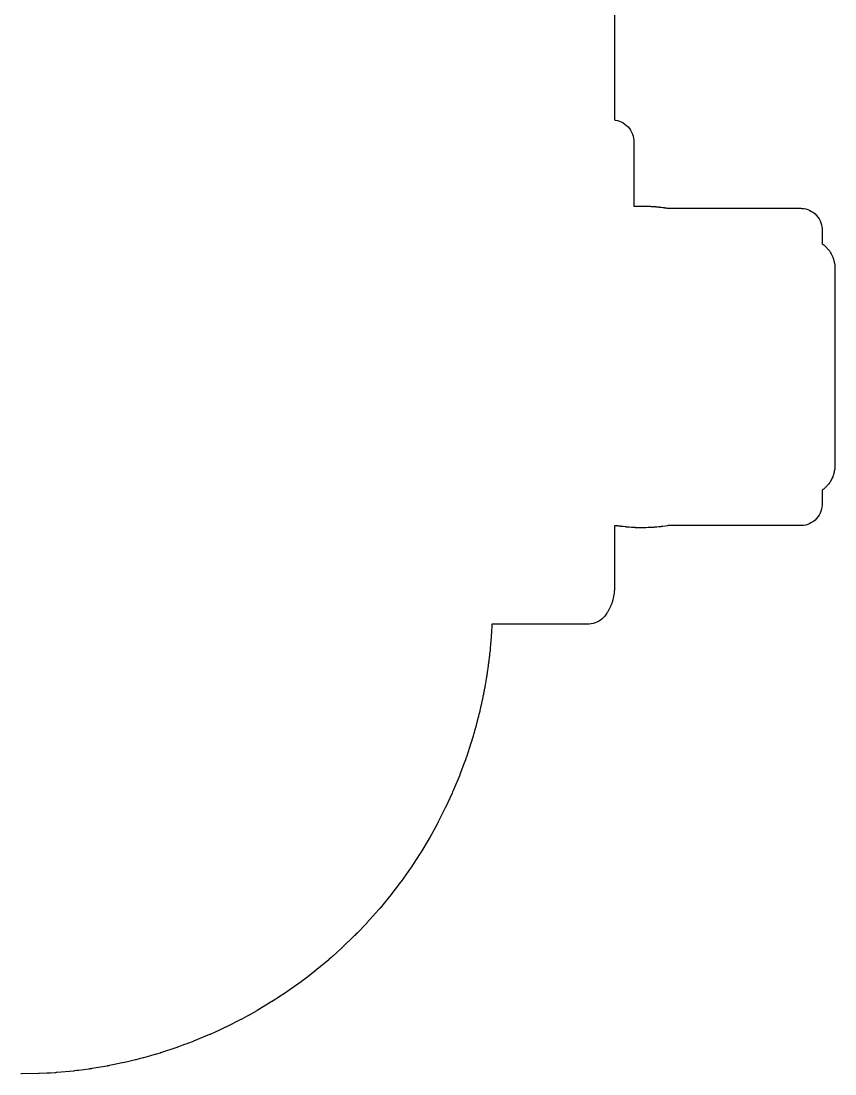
# Model space of a CAD drawing. Header units: metres. Extents: x -38 to 38, y -22 to 76.3.
# Drawn here: x -0.01 to 38.01, y -22.01 to 27.15 of the extents above; entities that cross this region are included whole.
import ezdxf

# ---------------------------------------------------------------- set-up
doc = ezdxf.new("R2010")
doc.units = ezdxf.units.M

msp = doc.modelspace()

# ---------------------------------------------------------------- linework, layer by layer
at = {"layer": 'CHANNEL'}
for p, q in [((27.71, 33.251), (27.71, 22.534)), ((27.71, 22.534), (27.748, 22.53)), ((27.748, 22.53), (27.846, 22.511)), ((27.846, 22.511), (27.941, 22.482)), ((27.941, 22.482), (28.032, 22.444)), ((28.032, 22.444), (28.12, 22.397)), ((28.12, 22.397), (28.202, 22.342)), ((28.202, 22.342), (28.279, 22.279)), ((28.279, 22.279), (28.349, 22.209)), ((28.349, 22.209), (28.412, 22.132)), ((28.412, 22.132), (28.467, 22.05)), ((28.467, 22.05), (28.514, 21.962)), ((28.514, 21.962), (28.552, 21.87)), ((28.552, 21.87), (28.581, 21.775)), ((28.581, 21.775), (28.6, 21.678)), ((28.6, 21.678), (28.609, 21.591)), ((28.609, 21.591), (28.61, 21.541)), ((28.61, 21.541), (28.61, 18.5)), ((28.61, 18.5), (28.618, 18.5)), ((28.618, 18.5), (28.709, 18.503)), ((28.709, 18.503), (28.8, 18.507)), ((28.8, 18.507), (28.82, 18.508)), ((28.82, 18.508), (28.837, 18.508)), ((28.837, 18.508), (28.854, 18.509)), ((28.854, 18.509), (28.871, 18.509)), ((28.871, 18.509), (28.888, 18.509)), ((28.888, 18.509), (28.906, 18.509)), ((28.906, 18.509), (28.923, 18.51)), ((28.923, 18.51), (28.94, 18.51)), ((28.94, 18.51), (28.957, 18.51)), ((28.957, 18.51), (28.974, 18.51)), ((28.974, 18.51), (28.991, 18.51)), ((28.991, 18.51), (29.012, 18.51)), ((29.012, 18.51), (29.102, 18.508)), ((29.102, 18.508), (29.193, 18.507)), ((29.193, 18.507), (29.213, 18.507)), ((29.213, 18.507), (29.23, 18.506)), ((29.23, 18.506), (29.248, 18.506)), ((29.248, 18.506), (29.265, 18.505)), ((29.265, 18.505), (29.282, 18.505)), ((29.282, 18.505), (29.299, 18.504)), ((29.299, 18.504), (29.316, 18.503)), ((29.316, 18.503), (29.333, 18.502)), ((29.333, 18.502), (29.35, 18.502)), ((29.35, 18.502), (29.368, 18.501)), ((29.368, 18.501), (29.385, 18.5)), ((29.385, 18.5), (29.405, 18.499)), ((29.405, 18.499), (29.495, 18.492)), ((29.495, 18.492), (29.586, 18.487)), ((29.586, 18.487), (29.606, 18.486)), ((29.606, 18.486), (29.623, 18.484)), ((29.623, 18.484), (29.64, 18.483)), ((29.64, 18.483), (29.657, 18.481)), ((29.657, 18.481), (29.675, 18.48)), ((29.675, 18.48), (29.692, 18.478)), ((29.692, 18.478), (29.709, 18.477)), ((29.709, 18.477), (29.726, 18.475)), ((29.726, 18.475), (29.743, 18.473)), ((29.743, 18.473), (29.76, 18.471)), ((29.76, 18.471), (29.777, 18.47)), ((29.777, 18.47), (29.797, 18.467)), ((29.797, 18.467), (29.887, 18.456)), ((29.887, 18.456), (29.977, 18.446)), ((29.977, 18.446), (29.997, 18.444)), ((29.997, 18.444), (30.014, 18.441)), ((30.014, 18.441), (30.031, 18.439)), ((30.031, 18.439), (30.048, 18.436)), ((30.048, 18.436), (30.065, 18.434)), ((30.065, 18.434), (30.082, 18.431)), ((30.082, 18.431), (30.099, 18.429)), ((30.099, 18.429), (30.116, 18.426)), ((30.116, 18.426), (30.133, 18.424)), ((30.133, 18.424), (30.15, 18.421)), ((30.15, 18.421), (30.167, 18.419)), ((30.167, 18.419), (30.187, 18.415)), ((30.187, 18.415), (30.213, 18.411)), ((30.213, 18.411), (33.901, 18.41)), ((33.901, 18.41), (36.413, 18.406)), ((36.413, 18.406), (36.463, 18.405)), ((36.463, 18.405), (36.55, 18.396)), ((36.55, 18.396), (36.647, 18.377)), ((36.647, 18.377), (36.742, 18.348)), ((36.742, 18.348), (36.833, 18.31)), ((36.833, 18.31), (36.921, 18.263)), ((36.921, 18.263), (37.003, 18.208)), ((37.003, 18.208), (37.08, 18.145)), ((37.08, 18.145), (37.15, 18.075)), ((37.15, 18.075), (37.213, 17.998)), ((37.213, 17.998), (37.268, 17.915)), ((37.268, 17.915), (37.314, 17.828)), ((37.314, 17.828), (37.352, 17.736)), ((37.352, 17.736), (37.381, 17.642)), ((37.381, 17.642), (37.4, 17.544)), ((37.4, 17.544), (37.409, 17.457)), ((37.409, 17.457), (37.41, 17.408)), ((37.41, 17.408), (37.41, 16.754)), ((37.41, 16.754), (37.418, 16.748)), ((37.418, 16.748), (37.456, 16.72)), ((37.456, 16.72), (37.479, 16.703)), ((37.479, 16.703), (37.501, 16.684)), ((37.501, 16.684), (37.538, 16.653)), ((37.538, 16.653), (37.559, 16.634)), ((37.559, 16.634), (37.58, 16.614)), ((37.58, 16.614), (37.614, 16.58)), ((37.614, 16.58), (37.634, 16.559)), ((37.634, 16.559), (37.653, 16.538)), ((37.653, 16.538), (37.684, 16.501)), ((37.684, 16.501), (37.702, 16.479)), ((37.702, 16.479), (37.72, 16.456)), ((37.72, 16.456), (37.748, 16.418)), ((37.748, 16.418), (37.765, 16.394)), ((37.765, 16.394), (37.781, 16.37)), ((37.781, 16.37), (37.808, 16.328)), ((37.808, 16.328), (37.832, 16.287)), ((37.832, 16.287), (37.869, 16.213)), ((37.869, 16.213), (37.904, 16.125)), ((37.904, 16.125), (37.905, 16.12)), ((37.905, 16.12), (37.912, 16.103)), ((37.912, 16.103), (37.922, 16.076)), ((37.922, 16.076), (37.938, 16.031)), ((37.938, 16.031), (37.947, 16.003)), ((37.947, 16.003), (37.955, 15.975)), ((37.955, 15.975), (37.968, 15.929)), ((37.968, 15.929), (37.975, 15.901)), ((37.975, 15.901), (37.981, 15.873)), ((37.981, 15.873), (37.99, 15.824)), ((37.99, 15.824), (37.998, 15.777)), ((37.998, 15.777), (38.004, 15.705)), ((38.004, 15.705), (38.005, 15.661)), ((38.005, 15.661), (38.008, 15.635)), ((38.008, 15.635), (38.009, 15.592)), ((38.009, 15.592), (38.009, 15.032)), ((38.009, 15.032), (38.009, 15.021)), ((38.009, 15.021), (38.01, 15.007)), ((38.01, 15.007), (38.01, 14.99)), ((38.01, 14.99), (38.01, 7.011)), ((38.01, 6.996), (38.009, 6.979)), ((38.009, 6.979), (38.009, 6.97)), ((38.009, 6.97), (38.009, 6.408)), ((38.01, 7.011), (38.01, 6.996)), ((38.009, 6.408), (38.008, 6.365)), ((37.922, 5.924), (37.912, 5.897)), ((37.938, 5.969), (37.922, 5.924)), ((37.947, 5.997), (37.938, 5.969)), ((37.955, 6.025), (37.947, 5.997)), ((37.968, 6.071), (37.955, 6.025)), ((37.975, 6.099), (37.968, 6.071)), ((37.981, 6.127), (37.975, 6.099)), ((37.99, 6.176), (37.981, 6.127)), ((37.998, 6.223), (37.99, 6.176)), ((38.004, 6.295), (37.998, 6.223)), ((38.005, 6.338), (38.004, 6.295)), ((38.008, 6.365), (38.005, 6.339)), ((38.005, 6.339), (38.005, 6.338)), ((37.614, 5.42), (37.58, 5.386)), ((37.634, 5.441), (37.614, 5.42)), ((37.653, 5.462), (37.634, 5.441)), ((37.684, 5.499), (37.653, 5.462)), ((37.702, 5.521), (37.684, 5.499)), ((37.72, 5.544), (37.702, 5.521)), ((37.748, 5.582), (37.72, 5.544)), ((37.765, 5.606), (37.748, 5.582)), ((37.781, 5.63), (37.765, 5.606)), ((37.808, 5.672), (37.781, 5.63)), ((37.832, 5.713), (37.808, 5.672)), ((37.869, 5.787), (37.832, 5.713)), ((37.904, 5.875), (37.869, 5.787)), ((37.905, 5.88), (37.904, 5.875)), ((37.912, 5.897), (37.905, 5.88)), ((37.418, 5.252), (37.41, 5.246)), ((37.41, 5.246), (37.41, 4.588)), ((37.456, 5.28), (37.418, 5.252)), ((37.479, 5.297), (37.456, 5.28)), ((37.501, 5.316), (37.479, 5.297)), ((37.538, 5.347), (37.501, 5.316)), ((37.559, 5.366), (37.538, 5.347)), ((37.58, 5.386), (37.559, 5.366)), ((37.4, 4.452), (37.381, 4.354)), ((37.409, 4.539), (37.4, 4.452)), ((37.41, 4.588), (37.409, 4.539)), ((37.212, 3.998), (37.149, 3.921)), ((37.267, 4.08), (37.212, 3.998)), ((37.314, 4.168), (37.267, 4.08)), ((37.352, 4.259), (37.314, 4.168)), ((37.381, 4.354), (37.352, 4.259)), ((27.789, 3.589), (27.71, 3.589)), ((27.71, 3.589), (27.71, 0.696)), ((27.83, 3.582), (27.789, 3.589)), ((27.85, 3.579), (27.83, 3.582)), ((27.867, 3.576), (27.85, 3.579)), ((27.884, 3.573), (27.867, 3.576)), ((27.901, 3.571), (27.884, 3.573)), ((27.918, 3.568), (27.901, 3.571)), ((27.935, 3.566), (27.918, 3.568)), ((27.952, 3.563), (27.935, 3.566)), ((27.969, 3.561), (27.952, 3.563)), ((27.986, 3.559), (27.969, 3.561)), ((28.006, 3.556), (27.986, 3.559)), ((28.113, 3.544), (28.006, 3.556)), ((28.22, 3.531), (28.113, 3.544)), ((28.24, 3.528), (28.22, 3.531)), ((28.257, 3.527), (28.24, 3.528)), ((28.274, 3.525), (28.257, 3.527)), ((28.291, 3.524), (28.274, 3.525)), ((28.308, 3.522), (28.291, 3.524)), ((28.325, 3.52), (28.308, 3.522)), ((28.343, 3.519), (28.325, 3.52)), ((28.36, 3.517), (28.343, 3.519)), ((28.377, 3.516), (28.36, 3.517)), ((28.397, 3.514), (28.377, 3.516)), ((28.505, 3.508), (28.397, 3.514)), ((28.612, 3.5), (28.505, 3.508)), ((28.632, 3.499), (28.612, 3.5)), ((28.65, 3.498), (28.632, 3.499)), ((28.667, 3.497), (28.65, 3.498)), ((28.684, 3.497), (28.667, 3.497)), ((28.701, 3.496), (28.684, 3.497)), ((28.718, 3.495), (28.701, 3.496)), ((28.735, 3.495), (28.718, 3.495)), ((28.752, 3.494), (28.735, 3.495)), ((28.77, 3.493), (28.752, 3.494)), ((28.79, 3.493), (28.77, 3.493)), ((28.898, 3.493), (28.79, 3.493)), ((29.005, 3.49), (28.898, 3.493)), ((29.026, 3.49), (29.005, 3.49)), ((29.043, 3.49), (29.026, 3.49)), ((29.06, 3.49), (29.043, 3.49)), ((29.077, 3.491), (29.06, 3.49)), ((29.094, 3.491), (29.077, 3.491)), ((29.112, 3.491), (29.094, 3.491)), ((29.129, 3.491), (29.112, 3.491)), ((29.146, 3.492), (29.129, 3.491)), ((29.163, 3.492), (29.146, 3.492)), ((29.183, 3.492), (29.163, 3.492)), ((29.291, 3.498), (29.183, 3.492)), ((29.399, 3.501), (29.291, 3.498)), ((29.419, 3.502), (29.399, 3.501)), ((29.436, 3.503), (29.419, 3.502)), ((29.453, 3.504), (29.436, 3.503)), ((29.47, 3.505), (29.453, 3.504)), ((29.488, 3.506), (29.47, 3.505)), ((29.505, 3.507), (29.488, 3.506)), ((29.522, 3.508), (29.505, 3.507)), ((29.539, 3.509), (29.522, 3.508)), ((29.556, 3.511), (29.539, 3.509)), ((29.576, 3.512), (29.556, 3.511)), ((29.684, 3.523), (29.576, 3.512)), ((29.791, 3.532), (29.684, 3.523)), ((29.811, 3.534), (29.791, 3.532)), ((29.828, 3.536), (29.811, 3.534)), ((29.845, 3.538), (29.828, 3.536)), ((29.862, 3.54), (29.845, 3.538)), ((29.879, 3.542), (29.862, 3.54)), ((29.896, 3.544), (29.879, 3.542)), ((29.913, 3.546), (29.896, 3.544)), ((29.93, 3.548), (29.913, 3.546)), ((29.948, 3.55), (29.93, 3.548)), ((29.968, 3.553), (29.948, 3.55)), ((30.075, 3.569), (29.968, 3.553)), ((30.181, 3.584), (30.075, 3.569)), ((30.201, 3.587), (30.181, 3.584)), ((30.218, 3.59), (30.201, 3.587)), ((30.221, 3.59), (30.218, 3.59)), ((36.412, 3.59), (30.221, 3.59)), ((36.461, 3.591), (36.412, 3.59)), ((36.548, 3.6), (36.461, 3.591)), ((36.646, 3.619), (36.548, 3.6)), ((36.741, 3.648), (36.646, 3.619)), ((36.832, 3.686), (36.741, 3.648)), ((36.92, 3.733), (36.832, 3.686)), ((37.002, 3.788), (36.92, 3.733)), ((37.079, 3.851), (37.002, 3.788)), ((37.149, 3.921), (37.079, 3.851)), ((27.701, 0.501), (27.697, 0.472)), ((27.704, 0.536), (27.701, 0.501)), ((27.706, 0.571), (27.704, 0.536)), ((27.71, 0.67), (27.706, 0.571)), ((27.71, 0.696), (27.71, 0.684)), ((27.71, 0.684), (27.71, 0.67)), ((27.603, 0.023), (27.593, -0.009)), ((27.613, 0.055), (27.603, 0.023)), ((27.624, 0.087), (27.613, 0.055)), ((27.632, 0.12), (27.624, 0.087)), ((27.657, 0.218), (27.632, 0.12)), ((27.663, 0.244), (27.657, 0.218)), ((27.668, 0.271), (27.663, 0.244)), ((27.685, 0.371), (27.668, 0.271)), ((27.691, 0.406), (27.685, 0.371)), ((27.694, 0.441), (27.691, 0.406)), ((27.697, 0.472), (27.694, 0.441)), ((27.376, -0.468), (27.353, -0.503)), ((27.398, -0.432), (27.376, -0.468)), ((27.418, -0.396), (27.398, -0.432)), ((27.438, -0.362), (27.418, -0.396)), ((27.453, -0.335), (27.438, -0.362)), ((27.467, -0.307), (27.453, -0.335)), ((27.511, -0.216), (27.467, -0.307)), ((27.522, -0.192), (27.511, -0.216)), ((27.533, -0.167), (27.522, -0.192)), ((27.57, -0.072), (27.533, -0.167)), ((27.582, -0.041), (27.57, -0.072)), ((27.593, -0.009), (27.582, -0.041)), ((26.711, -0.982), (26.616, -1.001)), ((26.804, -0.955), (26.711, -0.982)), ((26.894, -0.919), (26.804, -0.955)), ((26.979, -0.875), (26.894, -0.919)), ((27.06, -0.822), (26.979, -0.875)), ((27.136, -0.762), (27.06, -0.822)), ((27.206, -0.695), (27.136, -0.762)), ((27.261, -0.631), (27.206, -0.695)), ((27.29, -0.592), (27.261, -0.631)), ((27.353, -0.503), (27.29, -0.592)), ((21.961, -1.466), (21.959, -1.494)), ((21.967, -1.365), (21.961, -1.466)), ((21.97, -1.327), (21.967, -1.365)), ((21.971, -1.314), (21.97, -1.327)), ((21.98, -1.153), (21.971, -1.302)), ((21.971, -1.302), (21.971, -1.314)), ((21.981, -1.138), (21.98, -1.153)), ((21.983, -1.086), (21.981, -1.122)), ((21.981, -1.122), (21.981, -1.138)), ((21.987, -1.01), (21.983, -1.086)), ((26.483, -1.01), (21.987, -1.01)), ((26.532, -1.009), (26.483, -1.01)), ((26.616, -1.001), (26.532, -1.009)), ((21.923, -1.954), (21.921, -1.979)), ((21.924, -1.947), (21.923, -1.954)), ((21.928, -1.898), (21.924, -1.947)), ((21.931, -1.867), (21.928, -1.898)), ((21.935, -1.815), (21.931, -1.867)), ((21.939, -1.768), (21.935, -1.815)), ((21.941, -1.737), (21.939, -1.768)), ((21.942, -1.728), (21.941, -1.737)), ((21.945, -1.691), (21.942, -1.728)), ((21.947, -1.664), (21.945, -1.691)), ((21.948, -1.647), (21.947, -1.664)), ((21.949, -1.635), (21.948, -1.647)), ((21.954, -1.567), (21.949, -1.635)), ((21.957, -1.526), (21.954, -1.567)), ((21.958, -1.514), (21.957, -1.526)), ((21.959, -1.494), (21.958, -1.514)), ((21.873, -2.454), (21.867, -2.503)), ((21.875, -2.432), (21.873, -2.454)), ((21.878, -2.411), (21.875, -2.432)), ((21.879, -2.4), (21.878, -2.411)), ((21.88, -2.387), (21.879, -2.4)), ((21.882, -2.372), (21.88, -2.387)), ((21.884, -2.351), (21.882, -2.372)), ((21.899, -2.204), (21.884, -2.351)), ((21.901, -2.192), (21.899, -2.204)), ((21.903, -2.167), (21.901, -2.185)), ((21.901, -2.185), (21.901, -2.192)), ((21.913, -2.061), (21.903, -2.167)), ((21.919, -1.998), (21.913, -2.061)), ((21.92, -1.993), (21.919, -1.998)), ((21.921, -1.979), (21.92, -1.993)), ((21.811, -2.949), (21.807, -2.981)), ((21.814, -2.929), (21.811, -2.949)), ((21.818, -2.898), (21.814, -2.929)), ((21.826, -2.839), (21.818, -2.898)), ((21.828, -2.826), (21.826, -2.839)), ((21.829, -2.818), (21.828, -2.826)), ((21.83, -2.805), (21.829, -2.818)), ((21.832, -2.793), (21.83, -2.805)), ((21.837, -2.755), (21.832, -2.793)), ((21.844, -2.701), (21.837, -2.755)), ((21.847, -2.678), (21.844, -2.701)), ((21.849, -2.66), (21.847, -2.67)), ((21.847, -2.67), (21.847, -2.678)), ((21.852, -2.635), (21.849, -2.66)), ((21.854, -2.617), (21.852, -2.635)), ((21.856, -2.603), (21.854, -2.617)), ((21.857, -2.588), (21.856, -2.603)), ((21.861, -2.555), (21.857, -2.588)), ((21.867, -2.503), (21.861, -2.555)), ((21.741, -3.431), (21.738, -3.449)), ((21.742, -3.425), (21.741, -3.431)), ((21.743, -3.415), (21.742, -3.425)), ((21.751, -3.364), (21.743, -3.415)), ((21.76, -3.306), (21.751, -3.364)), ((21.762, -3.293), (21.76, -3.306)), ((21.764, -3.279), (21.762, -3.293)), ((21.767, -3.262), (21.764, -3.279)), ((21.77, -3.24), (21.767, -3.262)), ((21.773, -3.224), (21.77, -3.24)), ((21.775, -3.208), (21.773, -3.224)), ((21.777, -3.194), (21.775, -3.208)), ((21.779, -3.182), (21.777, -3.194)), ((21.781, -3.167), (21.779, -3.182)), ((21.784, -3.144), (21.781, -3.167)), ((21.794, -3.072), (21.784, -3.144)), ((21.8, -3.031), (21.794, -3.072)), ((21.802, -3.016), (21.8, -3.031)), ((21.805, -3), (21.802, -3.016)), ((21.806, -2.991), (21.805, -3)), ((21.807, -2.981), (21.806, -2.991)), ((21.657, -3.925), (21.65, -3.964)), ((21.661, -3.901), (21.657, -3.925)), ((21.667, -3.869), (21.661, -3.901)), ((21.671, -3.851), (21.667, -3.869)), ((21.673, -3.837), (21.671, -3.851)), ((21.676, -3.82), (21.673, -3.837)), ((21.687, -3.757), (21.676, -3.82)), ((21.697, -3.698), (21.687, -3.757)), ((21.699, -3.685), (21.697, -3.698)), ((21.701, -3.676), (21.699, -3.685)), ((21.703, -3.665), (21.701, -3.676)), ((21.705, -3.651), (21.703, -3.665)), ((21.708, -3.636), (21.705, -3.651)), ((21.71, -3.619), (21.708, -3.636)), ((21.721, -3.557), (21.71, -3.619)), ((21.732, -3.484), (21.721, -3.557)), ((21.736, -3.464), (21.732, -3.484)), ((21.738, -3.449), (21.736, -3.464)), ((21.561, -4.424), (21.545, -4.497)), ((21.564, -4.408), (21.561, -4.424)), ((21.567, -4.393), (21.564, -4.408)), ((21.568, -4.388), (21.567, -4.393)), ((21.569, -4.384), (21.568, -4.388)), ((21.57, -4.378), (21.569, -4.384)), ((21.588, -4.289), (21.57, -4.378)), ((21.597, -4.242), (21.588, -4.289)), ((21.601, -4.223), (21.597, -4.242)), ((21.605, -4.205), (21.601, -4.223)), ((21.609, -4.182), (21.605, -4.205)), ((21.613, -4.16), (21.609, -4.182)), ((21.62, -4.122), (21.613, -4.16)), ((21.633, -4.054), (21.62, -4.122)), ((21.634, -4.048), (21.633, -4.054)), ((21.636, -4.042), (21.634, -4.048)), ((21.637, -4.032), (21.636, -4.042)), ((21.641, -4.016), (21.637, -4.032)), ((21.65, -3.964), (21.641, -4.016)), ((21.454, -4.914), (21.451, -4.928)), ((21.457, -4.902), (21.454, -4.914)), ((21.458, -4.897), (21.457, -4.902)), ((21.459, -4.893), (21.458, -4.897)), ((21.46, -4.889), (21.459, -4.893)), ((21.47, -4.845), (21.46, -4.889)), ((21.479, -4.804), (21.47, -4.845)), ((21.483, -4.788), (21.479, -4.804)), ((21.487, -4.768), (21.483, -4.788)), ((21.491, -4.754), (21.487, -4.768)), ((21.494, -4.739), (21.491, -4.754)), ((21.508, -4.672), (21.494, -4.739)), ((21.523, -4.603), (21.508, -4.672)), ((21.524, -4.598), (21.523, -4.603)), ((21.527, -4.585), (21.524, -4.598)), ((21.531, -4.569), (21.527, -4.585)), ((21.545, -4.497), (21.531, -4.569)), ((21.347, -5.362), (21.333, -5.416)), ((21.352, -5.343), (21.347, -5.362)), ((21.353, -5.336), (21.352, -5.343)), ((21.367, -5.282), (21.353, -5.336)), ((21.381, -5.225), (21.367, -5.282)), ((21.384, -5.213), (21.381, -5.225)), ((21.387, -5.2), (21.384, -5.213)), ((21.39, -5.187), (21.387, -5.2)), ((21.393, -5.175), (21.39, -5.187)), ((21.401, -5.139), (21.393, -5.175)), ((21.416, -5.08), (21.401, -5.139)), ((21.419, -5.067), (21.416, -5.08)), ((21.422, -5.054), (21.419, -5.067)), ((21.429, -5.022), (21.422, -5.054)), ((21.436, -4.995), (21.429, -5.022)), ((21.442, -4.967), (21.436, -4.995)), ((21.451, -4.928), (21.442, -4.967)), ((21.211, -5.875), (21.205, -5.9)), ((21.218, -5.851), (21.211, -5.875)), ((21.221, -5.84), (21.218, -5.851)), ((21.224, -5.831), (21.221, -5.84)), ((21.229, -5.811), (21.224, -5.831)), ((21.234, -5.794), (21.229, -5.811)), ((21.238, -5.778), (21.234, -5.794)), ((21.241, -5.768), (21.238, -5.778)), ((21.245, -5.754), (21.241, -5.768)), ((21.249, -5.739), (21.245, -5.754)), ((21.253, -5.724), (21.249, -5.739)), ((21.255, -5.715), (21.253, -5.724)), ((21.258, -5.705), (21.255, -5.715)), ((21.264, -5.68), (21.258, -5.705)), ((21.272, -5.653), (21.264, -5.68)), ((21.274, -5.643), (21.272, -5.653)), ((21.278, -5.63), (21.274, -5.643)), ((21.283, -5.611), (21.278, -5.63)), ((21.285, -5.601), (21.283, -5.611)), ((21.288, -5.59), (21.285, -5.601)), ((21.301, -5.542), (21.288, -5.59)), ((21.305, -5.526), (21.301, -5.542)), ((21.311, -5.501), (21.305, -5.526)), ((21.315, -5.489), (21.311, -5.501)), ((21.317, -5.479), (21.315, -5.489)), ((21.32, -5.468), (21.317, -5.479)), ((21.333, -5.416), (21.32, -5.468)), ((21.063, -6.386), (21.058, -6.402)), ((21.066, -6.376), (21.063, -6.386)), ((21.07, -6.363), (21.066, -6.376)), ((21.073, -6.353), (21.07, -6.363)), ((21.074, -6.35), (21.073, -6.353)), ((21.075, -6.346), (21.074, -6.35)), ((21.078, -6.337), (21.075, -6.346)), ((21.082, -6.324), (21.078, -6.337)), ((21.087, -6.308), (21.082, -6.324)), ((21.09, -6.297), (21.087, -6.308)), ((21.094, -6.282), (21.09, -6.297)), ((21.101, -6.261), (21.094, -6.282)), ((21.104, -6.251), (21.101, -6.261)), ((21.105, -6.246), (21.104, -6.251)), ((21.109, -6.234), (21.105, -6.246)), ((21.114, -6.217), (21.109, -6.234)), ((21.118, -6.203), (21.114, -6.217)), ((21.121, -6.193), (21.118, -6.203)), ((21.125, -6.178), (21.121, -6.193)), ((21.129, -6.164), (21.125, -6.178)), ((21.138, -6.133), (21.129, -6.164)), ((21.144, -6.114), (21.138, -6.133)), ((21.147, -6.101), (21.144, -6.114)), ((21.151, -6.087), (21.147, -6.101)), ((21.156, -6.071), (21.151, -6.087)), ((21.162, -6.052), (21.156, -6.071)), ((21.171, -6.019), (21.162, -6.052)), ((21.173, -6.012), (21.171, -6.019)), ((21.176, -6.002), (21.173, -6.012)), ((21.181, -5.983), (21.176, -6.002)), ((21.186, -5.966), (21.181, -5.983)), ((21.19, -5.951), (21.186, -5.966)), ((21.195, -5.933), (21.19, -5.951)), ((21.197, -5.927), (21.195, -5.933)), ((21.201, -5.911), (21.197, -5.927)), ((21.205, -5.9), (21.201, -5.911)), ((21.008, -6.564), (20.793, -7.216)), ((21.011, -6.556), (21.008, -6.564)), ((21.013, -6.548), (21.011, -6.556)), ((21.015, -6.544), (21.013, -6.548)), ((21.017, -6.536), (21.015, -6.542)), ((21.015, -6.542), (21.015, -6.544)), ((21.02, -6.528), (21.017, -6.536)), ((21.021, -6.524), (21.02, -6.528)), ((21.024, -6.514), (21.021, -6.524)), ((21.025, -6.511), (21.024, -6.514)), ((21.026, -6.506), (21.025, -6.511)), ((21.03, -6.496), (21.026, -6.506)), ((21.033, -6.484), (21.03, -6.496)), ((21.034, -6.481), (21.033, -6.484)), ((21.035, -6.478), (21.034, -6.481)), ((21.041, -6.458), (21.035, -6.478)), ((21.044, -6.45), (21.041, -6.458)), ((21.046, -6.444), (21.044, -6.45)), ((21.047, -6.438), (21.046, -6.444)), ((21.051, -6.427), (21.047, -6.438)), ((21.056, -6.41), (21.051, -6.427)), ((21.058, -6.402), (21.056, -6.41)), ((20.747, -7.343), (20.719, -7.425)), ((20.785, -7.241), (20.747, -7.343)), ((20.789, -7.228), (20.785, -7.241)), ((20.793, -7.216), (20.789, -7.228)), ((20.71, -7.451), (20.492, -8.031)), ((20.715, -7.438), (20.71, -7.451)), ((20.719, -7.425), (20.715, -7.438)), ((20.484, -8.053), (20.195, -8.751)), ((20.488, -8.042), (20.484, -8.053)), ((20.492, -8.031), (20.488, -8.042)), ((20.154, -8.842), (20.13, -8.9)), ((20.184, -8.777), (20.154, -8.842)), ((20.19, -8.763), (20.184, -8.777)), ((20.195, -8.751), (20.19, -8.763)), ((20.119, -8.925), (19.835, -9.539)), ((20.125, -8.912), (20.119, -8.925)), ((20.13, -8.9), (20.125, -8.912)), ((19.825, -9.561), (19.484, -10.238)), ((19.83, -9.55), (19.825, -9.561)), ((19.835, -9.539), (19.83, -9.55)), ((19.452, -10.296), (19.436, -10.329)), ((19.471, -10.263), (19.452, -10.296)), ((19.478, -10.25), (19.471, -10.263)), ((19.484, -10.238), (19.478, -10.25)), ((19.423, -10.353), (19.068, -10.994)), ((19.43, -10.34), (19.423, -10.353)), ((19.436, -10.329), (19.43, -10.34)), ((19.055, -11.016), (18.663, -11.668)), ((19.062, -11.004), (19.055, -11.016)), ((19.068, -10.994), (19.062, -11.004)), ((18.626, -11.726), (18.194, -12.387)), ((18.634, -11.714), (18.626, -11.726)), ((18.64, -11.704), (18.634, -11.714)), ((18.644, -11.697), (18.64, -11.704)), ((18.648, -11.691), (18.644, -11.697)), ((18.656, -11.679), (18.648, -11.691)), ((18.663, -11.668), (18.656, -11.679)), ((18.179, -12.409), (17.748, -13.017)), ((18.187, -12.397), (18.179, -12.409)), ((18.194, -12.387), (18.187, -12.397)), ((17.721, -13.054), (17.218, -13.711)), ((17.729, -13.043), (17.721, -13.054)), ((17.732, -13.039), (17.729, -13.043)), ((17.743, -13.024), (17.732, -13.039)), ((17.748, -13.017), (17.743, -13.024)), ((17.201, -13.731), (16.764, -14.263)), ((17.21, -13.721), (17.201, -13.731)), ((17.218, -13.711), (17.21, -13.721)), ((16.694, -14.344), (16.145, -14.959)), ((16.703, -14.333), (16.694, -14.344)), ((16.712, -14.323), (16.703, -14.333)), ((16.731, -14.3), (16.712, -14.323)), ((16.746, -14.284), (16.731, -14.3)), ((16.755, -14.273), (16.746, -14.284)), ((16.764, -14.263), (16.755, -14.273)), ((16.128, -14.978), (15.692, -15.434)), ((16.137, -14.968), (16.128, -14.978)), ((16.145, -14.959), (16.137, -14.968)), ((15.573, -15.553), (14.982, -16.124)), ((15.584, -15.543), (15.573, -15.553)), ((15.593, -15.534), (15.584, -15.543)), ((15.638, -15.487), (15.593, -15.534)), ((15.672, -15.454), (15.638, -15.487)), ((15.682, -15.444), (15.672, -15.454)), ((15.692, -15.434), (15.682, -15.444)), ((14.964, -16.14), (14.538, -16.526)), ((14.974, -16.132), (14.964, -16.14)), ((14.982, -16.124), (14.974, -16.132)), ((14.366, -16.675), (13.735, -17.198)), ((14.377, -16.666), (14.366, -16.675)), ((14.386, -16.657), (14.377, -16.666)), ((14.464, -16.588), (14.386, -16.657)), ((14.517, -16.544), (14.464, -16.588)), ((14.528, -16.534), (14.517, -16.544)), ((14.538, -16.526), (14.528, -16.534)), ((13.727, -17.205), (13.717, -17.213)), ((13.735, -17.198), (13.727, -17.205)), ((13.089, -17.695), (13.077, -17.704)), ((13.099, -17.687), (13.089, -17.695)), ((13.215, -17.599), (13.099, -17.687)), ((13.286, -17.547), (13.215, -17.599)), ((13.298, -17.539), (13.286, -17.547)), ((13.308, -17.531), (13.298, -17.539)), ((13.717, -17.213), (13.308, -17.531)), ((12.393, -18.189), (12.01, -18.445)), ((12.403, -18.182), (12.393, -18.189)), ((12.412, -18.176), (12.403, -18.182)), ((13.077, -17.704), (12.412, -18.176)), ((11.715, -18.633), (11.019, -19.053)), ((11.728, -18.625), (11.715, -18.633)), ((11.739, -18.618), (11.728, -18.625)), ((11.899, -18.513), (11.739, -18.618)), ((11.986, -18.46), (11.899, -18.513)), ((11.999, -18.452), (11.986, -18.46)), ((12.01, -18.445), (11.999, -18.452)), ((11.001, -19.064), (10.648, -19.263)), ((11.01, -19.058), (11.001, -19.064)), ((11.019, -19.053), (11.01, -19.058)), ((10.288, -19.458), (9.564, -19.823)), ((10.301, -19.451), (10.288, -19.458)), ((10.312, -19.445), (10.301, -19.451)), ((10.523, -19.328), (10.312, -19.445)), ((10.624, -19.276), (10.523, -19.328)), ((10.637, -19.269), (10.624, -19.276)), ((10.648, -19.263), (10.637, -19.269)), ((9.096, -20.039), (8.828, -20.162)), ((9.206, -19.992), (9.096, -20.039)), ((9.22, -19.986), (9.206, -19.992)), ((9.232, -19.98), (9.22, -19.986)), ((9.546, -19.832), (9.232, -19.98)), ((9.556, -19.827), (9.546, -19.832)), ((9.564, -19.823), (9.556, -19.827)), ((7.627, -20.643), (7.294, -20.766)), ((7.741, -20.604), (7.627, -20.643)), ((7.755, -20.599), (7.741, -20.604)), ((7.767, -20.594), (7.755, -20.599)), ((8.038, -20.49), (7.767, -20.594)), ((8.048, -20.486), (8.038, -20.49)), ((8.056, -20.483), (8.048, -20.486)), ((8.803, -20.173), (8.056, -20.483)), ((8.816, -20.167), (8.803, -20.173)), ((8.828, -20.162), (8.816, -20.167)), ((6.244, -21.106), (6.04, -21.161)), ((6.254, -21.103), (6.244, -21.106)), ((6.263, -21.1), (6.254, -21.103)), ((6.486, -21.033), (6.263, -21.1)), ((6.495, -21.03), (6.486, -21.033)), ((6.503, -21.027), (6.495, -21.03)), ((7.268, -20.775), (6.503, -21.027)), ((7.282, -20.771), (7.268, -20.775)), ((7.294, -20.766), (7.282, -20.771)), ((4.085, -21.627), (4.065, -21.631)), ((4.1, -21.625), (4.085, -21.627)), ((4.112, -21.622), (4.1, -21.625)), ((4.288, -21.586), (4.112, -21.622)), ((4.713, -21.499), (4.288, -21.586)), ((4.725, -21.497), (4.713, -21.499)), ((4.735, -21.495), (4.725, -21.497)), ((4.823, -21.474), (4.735, -21.495)), ((4.884, -21.461), (4.823, -21.474)), ((4.895, -21.459), (4.884, -21.461)), ((4.905, -21.457), (4.895, -21.459)), ((5.34, -21.352), (4.905, -21.457)), ((5.352, -21.349), (5.34, -21.352)), ((5.363, -21.347), (5.352, -21.349)), ((5.507, -21.307), (5.363, -21.347)), ((5.693, -21.261), (5.507, -21.307)), ((5.707, -21.257), (5.693, -21.261)), ((5.719, -21.254), (5.707, -21.257)), ((6.04, -21.161), (5.719, -21.254)), ((0.001, -22.01), (-0.013, -22.01)), ((0.014, -22.01), (0.001, -22.01)), ((0.811, -21.995), (0.014, -22.01)), ((0.826, -21.995), (0.811, -21.995)), ((0.839, -21.994), (0.826, -21.995)), ((1.199, -21.974), (0.839, -21.994)), ((1.324, -21.97), (1.199, -21.974)), ((1.338, -21.969), (1.324, -21.97)), ((1.35, -21.969), (1.338, -21.969)), ((1.585, -21.953), (1.35, -21.969)), ((1.597, -21.952), (1.585, -21.953)), ((1.606, -21.951), (1.597, -21.952)), ((1.642, -21.949), (1.606, -21.951)), ((1.652, -21.948), (1.642, -21.949)), ((1.661, -21.947), (1.652, -21.948)), ((2.455, -21.873), (1.661, -21.947)), ((2.47, -21.871), (2.455, -21.873)), ((2.482, -21.869), (2.47, -21.871)), ((2.596, -21.855), (2.482, -21.869)), ((2.674, -21.847), (2.596, -21.855)), ((2.688, -21.845), (2.674, -21.847)), ((2.7, -21.844), (2.688, -21.845)), ((3.157, -21.782), (2.7, -21.844)), ((3.169, -21.781), (3.157, -21.782)), ((3.179, -21.779), (3.169, -21.781)), ((3.213, -21.774), (3.179, -21.779)), ((3.272, -21.765), (3.213, -21.774)), ((3.283, -21.764), (3.272, -21.765)), ((3.294, -21.762), (3.283, -21.764)), ((4.015, -21.641), (3.294, -21.762)), ((4.027, -21.638), (4.015, -21.641)), ((4.038, -21.636), (4.027, -21.638)), ((4.065, -21.631), (4.038, -21.636))]:
    msp.add_line(p, q, dxfattribs=at)

doc.saveas('drawing.dxf')
